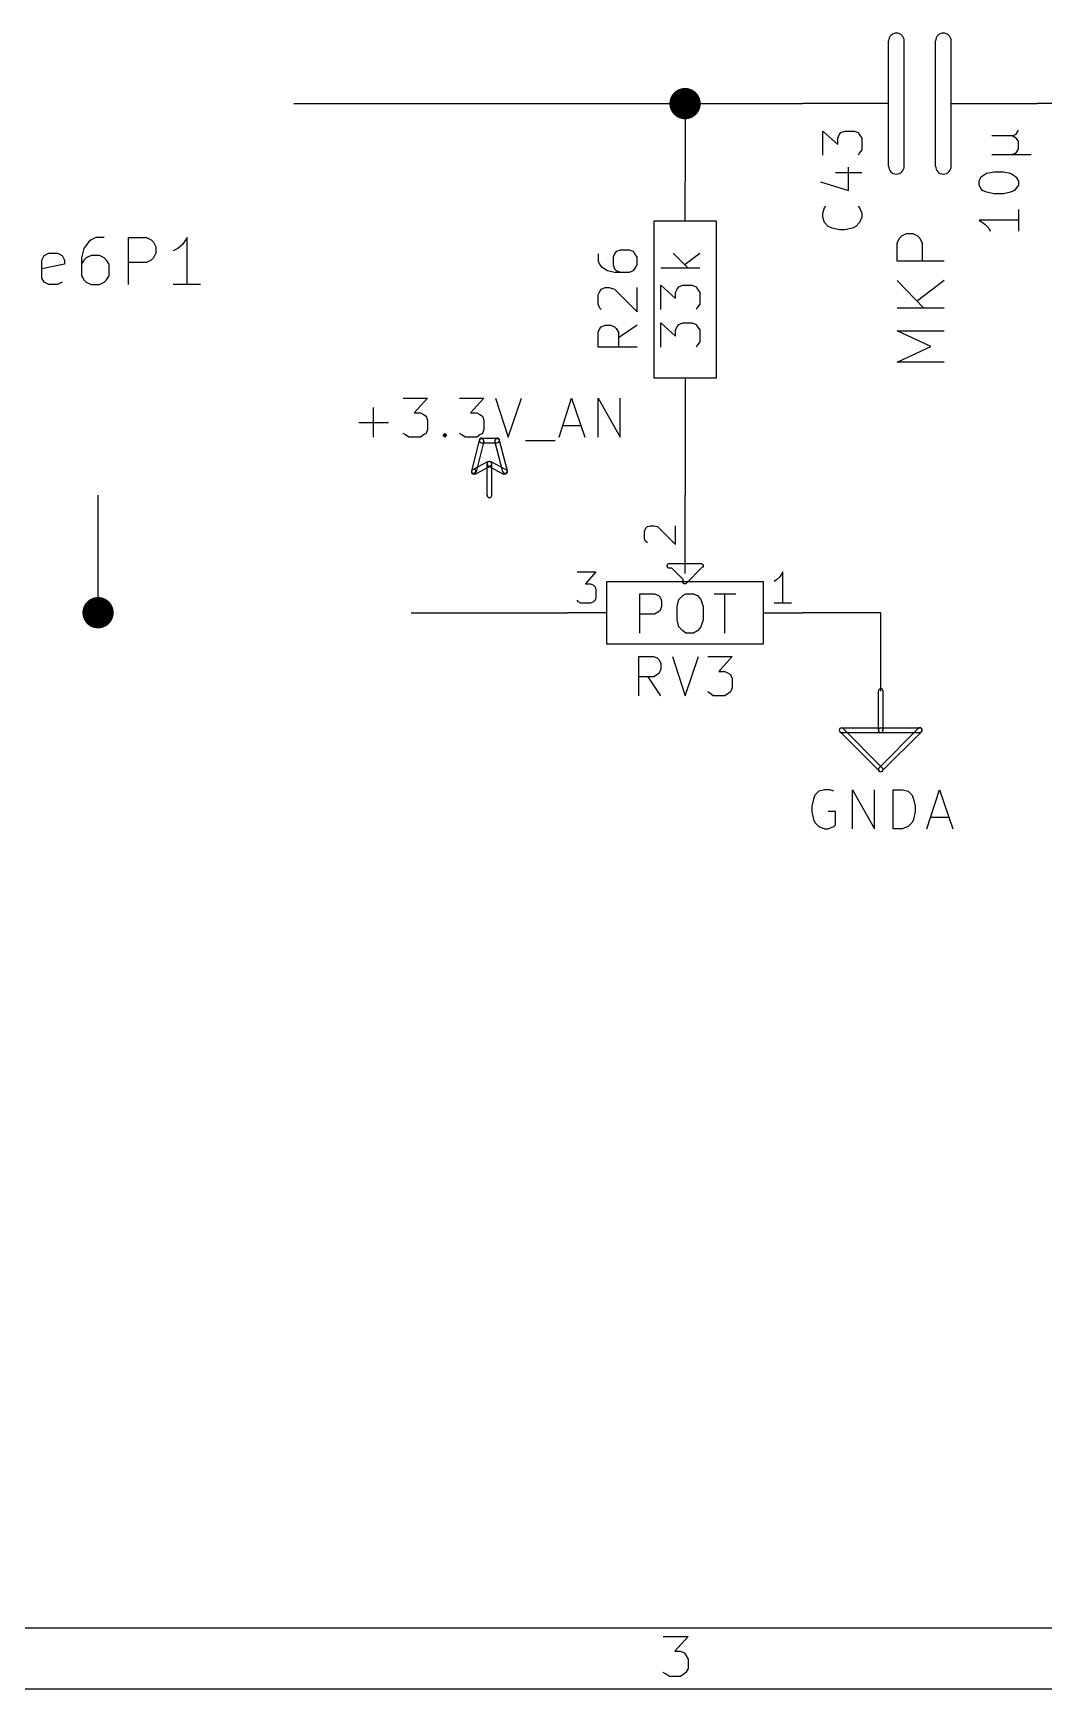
# Model space of a CAD drawing. Extents: x 10 to 329, y -200 to -10.
# Drawn here: x 114.7 to 147.5, y -200 to -146.3 of the extents above; entities that cross this region are included whole.
import ezdxf

# ---------------------------------------------------------------- set-up
doc = ezdxf.new("R2010")
doc.units = 0
doc.header["$MEASUREMENT"] = 0
doc.layers.add('BLACK', color=7, linetype='CONTINUOUS')
doc.layers.add('WHITE', color=7, linetype='CONTINUOUS')

msp = doc.modelspace()

# ---------------------------------------------------------------- linework, layer by layer
at = {"layer": 'Black'}
for p, q in [((142.494, -150.622), (142.494, -146.558)), ((143.002, -150.622), (143.002, -146.558)), ((144.018, -150.622), (144.018, -146.558)), ((144.526, -150.622), (144.526, -146.558)), ((123.19, -148.59), (139.7, -148.59)), ((135.89, -148.59), (135.89, -151.13)), ((142.494, -148.59), (139.7, -148.59)), ((144.526, -148.59), (147.32, -148.59)), ((151.13, -148.59), (147.32, -148.59)), ((146.507, -149.631), (145.847, -149.631)), ((146.507, -149.631), (146.634, -149.581)), ((146.634, -149.708), (146.507, -149.631)), ((146.634, -149.581), (146.71, -149.454)), ((146.71, -149.809), (146.634, -149.708)), ((146.71, -150.063), (146.71, -149.809)), ((145.847, -150.241), (147.117, -150.241)), ((146.507, -150.241), (146.634, -150.19)), ((146.634, -150.19), (146.71, -150.063)), ((145.542, -150.927), (145.669, -150.851)), ((145.669, -150.851), (145.923, -150.8)), ((145.923, -150.8), (146.228, -150.8)), ((146.228, -150.8), (146.456, -150.851)), ((146.456, -150.851), (146.583, -150.927)), ((135.89, -152.4), (135.89, -151.13)), ((145.44, -151.105), (145.491, -150.978)), ((145.44, -151.232), (145.44, -151.105)), ((145.491, -151.333), (145.44, -151.232)), ((145.491, -150.978), (145.542, -150.927)), ((145.542, -151.409), (145.491, -151.333)), ((145.669, -151.46), (145.542, -151.409)), ((146.583, -151.409), (146.456, -151.46)), ((146.583, -150.927), (146.634, -150.978)), ((146.634, -151.333), (146.583, -151.409)), ((146.634, -150.978), (146.71, -151.105)), ((146.71, -151.232), (146.634, -151.333)), ((146.71, -151.105), (146.71, -151.232)), ((145.923, -151.511), (145.669, -151.46)), ((146.228, -151.511), (145.923, -151.511)), ((146.456, -151.46), (146.228, -151.511)), ((136.906, -152.4), (134.874, -152.4)), ((134.874, -152.4), (134.874, -157.48)), ((136.906, -157.48), (136.906, -152.4)), ((146.71, -152.375), (145.44, -152.375)), ((145.44, -152.375), (145.618, -152.502)), ((146.71, -152.019), (146.71, -152.73)), ((116.611, -153.01), (116.535, -153.086)), ((116.764, -152.933), (116.611, -153.01)), ((117.043, -152.933), (116.764, -152.933)), ((117.831, -154.457), (117.831, -152.933)), ((117.831, -152.933), (118.415, -152.933)), ((118.415, -152.933), (118.567, -153.01)), ((118.567, -153.01), (118.643, -153.086)), ((119.736, -152.933), (119.583, -153.162)), ((119.736, -154.457), (119.736, -152.933)), ((142.773, -153.111), (142.85, -152.959)), ((142.85, -152.959), (142.926, -152.883)), ((142.926, -152.883), (143.078, -152.806)), ((143.078, -152.806), (143.281, -152.806)), ((143.281, -152.806), (143.434, -152.883)), ((143.434, -152.883), (143.51, -152.959)), ((143.51, -152.959), (143.586, -153.111)), ((145.618, -152.502), (145.745, -152.629)), ((145.745, -152.629), (145.796, -152.73)), ((115.011, -153.67), (115.087, -153.518)), ((115.087, -153.518), (115.24, -153.441)), ((115.24, -153.441), (115.519, -153.441)), ((115.519, -153.441), (115.672, -153.518)), ((115.672, -153.518), (115.748, -153.67)), ((116.383, -153.289), (116.307, -153.594)), ((116.535, -153.086), (116.383, -153.289)), ((116.611, -153.518), (116.459, -153.594)), ((116.891, -153.518), (116.611, -153.518)), ((117.043, -153.594), (116.891, -153.518)), ((118.643, -153.086), (118.72, -153.238)), ((118.72, -153.441), (118.643, -153.594)), ((118.72, -153.238), (118.72, -153.441)), ((119.431, -153.289), (119.278, -153.365)), ((119.583, -153.162), (119.431, -153.289)), ((135.509, -153.441), (135.992, -153.924)), ((135.89, -153.797), (136.373, -153.441)), ((142.773, -153.695), (142.773, -153.111)), ((143.586, -153.111), (143.586, -153.695)), ((115.011, -154.254), (115.011, -153.67)), ((115.748, -153.797), (115.011, -153.949)), ((115.748, -153.67), (115.748, -153.797)), ((116.307, -153.594), (116.307, -154.178)), ((116.383, -153.67), (116.307, -153.797)), ((116.459, -153.594), (116.383, -153.67)), ((117.119, -153.67), (117.043, -153.594)), ((117.196, -153.797), (117.119, -153.67)), ((117.196, -154.178), (117.196, -153.797)), ((118.415, -153.746), (117.831, -153.746)), ((118.567, -153.67), (118.415, -153.746)), ((118.643, -153.594), (118.567, -153.67)), ((136.373, -153.924), (135.103, -153.924)), ((144.297, -153.695), (142.773, -153.695)), ((115.087, -154.381), (115.011, -154.254)), ((115.24, -154.457), (115.087, -154.381)), ((115.519, -154.457), (115.24, -154.457)), ((115.672, -154.381), (115.519, -154.457)), ((116.307, -154.178), (116.383, -154.305)), ((116.383, -154.305), (116.459, -154.381)), ((116.459, -154.381), (116.611, -154.457)), ((116.611, -154.457), (116.891, -154.457)), ((116.891, -154.457), (117.043, -154.381)), ((117.043, -154.381), (117.119, -154.305)), ((117.119, -154.305), (117.196, -154.178)), ((120.167, -154.457), (119.278, -154.457)), ((135.103, -155.27), (135.103, -154.483)), ((135.103, -154.483), (135.585, -154.915)), ((135.585, -154.711), (135.636, -154.61)), ((135.636, -154.61), (135.687, -154.534)), ((135.687, -154.534), (135.814, -154.483)), ((135.814, -154.483), (136.119, -154.483)), ((136.119, -154.483), (136.246, -154.534)), ((136.246, -154.534), (136.296, -154.61)), ((136.296, -154.61), (136.373, -154.711)), ((142.773, -154.33), (143.637, -155.219)), ((144.297, -154.33), (143.434, -154.991)), ((135.585, -154.915), (135.585, -154.711)), ((136.373, -155.092), (136.296, -155.194)), ((136.373, -154.711), (136.373, -155.092)), ((135.103, -156.489), (135.103, -155.702)), ((135.103, -155.702), (135.585, -156.134)), ((135.687, -155.753), (135.814, -155.702)), ((135.814, -155.702), (136.119, -155.702)), ((136.119, -155.702), (136.246, -155.753)), ((136.296, -155.194), (136.246, -155.27)), ((144.297, -155.219), (142.773, -155.219)), ((135.585, -155.931), (135.636, -155.829)), ((135.585, -156.134), (135.585, -155.931)), ((135.636, -155.829), (135.687, -155.753)), ((136.246, -155.753), (136.296, -155.829)), ((136.296, -155.829), (136.373, -155.931)), ((136.373, -155.931), (136.373, -156.312)), ((143.866, -156.464), (142.773, -155.956)), ((142.773, -155.956), (144.297, -155.956)), ((136.296, -156.413), (136.246, -156.489)), ((136.373, -156.312), (136.296, -156.413)), ((142.773, -156.972), (143.866, -156.464)), ((144.297, -156.972), (142.773, -156.972)), ((134.874, -157.48), (136.906, -157.48)), ((135.89, -157.48), (135.89, -158.75)), ((126.746, -158.14), (127.533, -158.14)), ((127.533, -158.14), (127.102, -158.623)), ((128.575, -158.14), (129.362, -158.14)), ((129.362, -158.14), (128.93, -158.623)), ((129.743, -158.14), (130.15, -159.41)), ((130.15, -159.41), (130.581, -158.14)), ((131.801, -159.41), (132.207, -158.14)), ((132.207, -158.14), (132.639, -159.41)), ((133.071, -159.41), (133.071, -158.14)), ((133.071, -158.14), (133.782, -159.41)), ((133.782, -159.41), (133.782, -158.14)), ((125.298, -158.928), (126.263, -158.928)), ((125.781, -159.41), (125.781, -158.445)), ((127.102, -158.623), (127.305, -158.623)), ((127.305, -158.623), (127.406, -158.674)), ((127.406, -158.674), (127.483, -158.725)), ((127.483, -158.725), (127.533, -158.852)), ((127.533, -158.852), (127.533, -159.156)), ((128.93, -158.623), (129.134, -158.623)), ((129.134, -158.623), (129.235, -158.674)), ((129.235, -158.674), (129.311, -158.725)), ((129.311, -158.725), (129.362, -158.852)), ((129.362, -158.852), (129.362, -159.156)), ((135.89, -158.75), (135.89, -161.29)), ((126.822, -159.334), (126.746, -159.283)), ((126.924, -159.41), (126.822, -159.334)), ((127.305, -159.41), (126.924, -159.41)), ((127.406, -159.334), (127.305, -159.41)), ((127.483, -159.283), (127.406, -159.334)), ((127.533, -159.156), (127.483, -159.283)), ((128.041, -159.334), (128.092, -159.283)), ((128.092, -159.41), (128.041, -159.334)), ((128.092, -159.283), (128.143, -159.334)), ((128.092, -159.283), (128.092, -159.41)), ((128.143, -159.334), (128.092, -159.41)), ((128.651, -159.334), (128.575, -159.283)), ((128.753, -159.41), (128.651, -159.334)), ((129.134, -159.41), (128.753, -159.41)), ((129.235, -159.334), (129.134, -159.41)), ((129.311, -159.283), (129.235, -159.334)), ((129.286, -159.436), (129.794, -159.436)), ((129.362, -159.156), (129.311, -159.283)), ((131.928, -159.029), (132.512, -159.029)), ((129.21, -159.512), (128.956, -160.503)), ((129.362, -159.537), (129.108, -160.528)), ((129.286, -159.588), (129.794, -159.588)), ((129.972, -160.528), (129.718, -159.537)), ((130.124, -160.503), (129.87, -159.512)), ((130.708, -159.512), (131.674, -159.512)), ((129.007, -160.452), (129.489, -160.198)), ((129.083, -160.604), (129.565, -160.35)), ((129.464, -161.29), (129.464, -160.274)), ((129.515, -160.35), (129.997, -160.604)), ((129.591, -160.198), (130.073, -160.452)), ((129.616, -161.29), (129.616, -160.274)), ((116.84, -165.1), (116.84, -161.29)), ((135.89, -163.83), (135.89, -161.29)), ((134.569, -162.458), (134.62, -162.357)), ((134.569, -162.712), (134.569, -162.458)), ((134.62, -162.357), (134.671, -162.306)), ((134.671, -162.306), (134.772, -162.281)), ((134.772, -162.281), (134.874, -162.281)), ((134.874, -162.281), (135.001, -162.306)), ((135.001, -162.306), (135.585, -162.89)), ((135.585, -162.89), (135.585, -162.281)), ((134.62, -162.789), (134.569, -162.712)), ((134.671, -162.839), (134.62, -162.789)), ((135.306, -163.551), (135.357, -163.5)), ((135.306, -163.601), (135.306, -163.551)), ((135.357, -163.652), (135.306, -163.601)), ((135.357, -163.5), (136.423, -163.5)), ((135.458, -163.652), (135.357, -163.652)), ((135.839, -164.033), (135.458, -163.652)), ((136.449, -163.627), (135.915, -164.16)), ((136.423, -163.5), (136.474, -163.551)), ((136.474, -163.627), (136.449, -163.627)), ((136.474, -163.551), (136.474, -163.627)), ((132.385, -163.779), (132.994, -163.779)), ((132.994, -163.779), (132.664, -164.16)), ((132.664, -164.16), (132.817, -164.16)), ((132.817, -164.16), (132.918, -164.211)), ((132.918, -164.211), (132.969, -164.262)), ((132.969, -164.262), (132.994, -164.363)), ((133.35, -166.116), (133.35, -164.084)), ((133.35, -164.084), (138.43, -164.084)), ((135.814, -164.059), (135.839, -164.033)), ((135.814, -164.109), (135.814, -164.059)), ((135.865, -164.16), (135.814, -164.109)), ((135.915, -164.16), (135.865, -164.16)), ((138.43, -164.084), (138.43, -166.116)), ((138.862, -164.033), (138.786, -164.084)), ((138.963, -163.932), (138.862, -164.033)), ((139.065, -163.779), (138.963, -163.932)), ((139.065, -164.795), (139.065, -163.779)), ((132.436, -164.744), (132.385, -164.694)), ((132.512, -164.795), (132.436, -164.744)), ((132.817, -164.795), (132.512, -164.795)), ((132.918, -164.744), (132.817, -164.795)), ((132.969, -164.694), (132.918, -164.744)), ((132.994, -164.592), (132.969, -164.694)), ((132.994, -164.363), (132.994, -164.592)), ((134.417, -165.76), (134.417, -164.49)), ((134.417, -164.49), (134.899, -164.49)), ((134.899, -164.49), (135.026, -164.541)), ((135.026, -164.541), (135.077, -164.592)), ((135.077, -164.592), (135.128, -164.719)), ((135.128, -164.719), (135.128, -164.897)), ((135.636, -164.897), (135.687, -164.668)), ((135.687, -164.668), (135.814, -164.541)), ((135.814, -164.541), (135.915, -164.49)), ((135.915, -164.49), (136.169, -164.49)), ((136.169, -164.49), (136.296, -164.541)), ((136.296, -164.541), (136.398, -164.668)), ((136.398, -164.668), (136.474, -164.897)), ((136.83, -164.49), (137.541, -164.49)), ((137.185, -165.76), (137.185, -164.49)), ((139.344, -164.795), (138.786, -164.795)), ((127, -165.1), (132.08, -165.1)), ((133.35, -165.1), (132.08, -165.1)), ((134.899, -165.151), (134.417, -165.151)), ((135.026, -165.075), (134.899, -165.151)), ((135.077, -165.024), (135.026, -165.075)), ((135.128, -164.897), (135.077, -165.024)), ((135.636, -165.329), (135.636, -164.897)), ((135.687, -165.557), (135.636, -165.329)), ((136.474, -165.329), (136.398, -165.557)), ((136.474, -164.897), (136.474, -165.329)), ((138.43, -165.1), (139.7, -165.1)), ((142.24, -165.1), (139.7, -165.1)), ((142.24, -167.64), (142.24, -165.1)), ((135.814, -165.684), (135.687, -165.557)), ((135.915, -165.76), (135.814, -165.684)), ((136.169, -165.76), (135.915, -165.76)), ((136.296, -165.684), (136.169, -165.76)), ((136.398, -165.557), (136.296, -165.684)), ((138.43, -166.116), (133.35, -166.116)), ((142.164, -168.91), (142.164, -167.64)), ((142.316, -168.91), (142.316, -167.64)), ((140.919, -168.961), (142.189, -170.231)), ((140.97, -168.834), (142.24, -168.834)), ((140.97, -168.986), (142.24, -168.986)), ((141.021, -168.859), (142.291, -170.129)), ((142.189, -170.129), (143.459, -168.859)), ((142.24, -168.834), (143.51, -168.834)), ((142.24, -168.986), (143.51, -168.986)), ((142.291, -170.231), (143.561, -168.961)), ((140.056, -171.145), (140.005, -171.374)), ((140.106, -171.018), (140.056, -171.145)), ((140.233, -170.891), (140.106, -171.018)), ((140.411, -170.84), (140.233, -170.891)), ((140.589, -170.84), (140.411, -170.84)), ((140.716, -170.891), (140.589, -170.84)), ((141.326, -172.11), (141.326, -170.84)), ((141.326, -170.84), (142.037, -172.11)), ((142.037, -172.11), (142.037, -170.84)), ((142.646, -172.11), (142.646, -170.84)), ((142.646, -170.84), (142.951, -170.84)), ((142.951, -170.84), (143.129, -170.891)), ((143.129, -170.891), (143.256, -171.018)), ((143.256, -171.018), (143.307, -171.145)), ((143.307, -171.145), (143.358, -171.374)), ((143.739, -172.11), (144.145, -170.84)), ((144.145, -170.84), (144.577, -172.11)), ((140.005, -171.374), (140.005, -171.552)), ((140.005, -171.552), (140.056, -171.806)), ((140.056, -171.806), (140.106, -171.907)), ((140.767, -171.552), (140.538, -171.552)), ((140.767, -171.983), (140.767, -171.552)), ((143.307, -171.806), (143.256, -171.907)), ((143.358, -171.552), (143.307, -171.806)), ((143.358, -171.374), (143.358, -171.552)), ((143.866, -171.729), (144.45, -171.729)), ((140.106, -171.907), (140.233, -172.034)), ((140.233, -172.034), (140.411, -172.11)), ((140.411, -172.11), (140.538, -172.11)), ((140.538, -172.11), (140.716, -172.034)), ((140.716, -172.034), (140.767, -171.983)), ((142.951, -172.11), (142.646, -172.11)), ((143.129, -172.034), (142.951, -172.11)), ((143.256, -171.907), (143.129, -172.034)), ((11.9888, -198.018), (285.013, -198.018)), ((135.179, -198.298), (135.992, -198.298)), ((135.992, -198.298), (135.56, -198.78)), ((135.56, -198.78), (135.738, -198.78)), ((135.738, -198.78), (135.865, -198.831)), ((135.865, -198.831), (135.915, -198.907)), ((135.915, -198.907), (135.992, -199.034)), ((135.992, -199.034), (135.992, -199.339)), ((135.255, -199.517), (135.179, -199.466)), ((135.382, -199.593), (135.255, -199.517)), ((135.738, -199.593), (135.382, -199.593)), ((135.865, -199.517), (135.738, -199.593)), ((135.915, -199.466), (135.865, -199.517)), ((135.992, -199.339), (135.915, -199.466)), ((10.0076, -200), (286.995, -200))]:
    msp.add_line(p, q, dxfattribs=at)
at = {"layer": 'Black', "const_width": 0.508}
for points in [[(135.636, -148.59, 1), (136.144, -148.59, 1)], [(116.586, -165.1, 1), (117.094, -165.1, 1)]]:
    msp.add_lwpolyline(points, format="xyb", close=True, dxfattribs=at)
at = {"layer": 'Black'}
for centre, radius, start, end in [((142.748, -146.558), 0.254, 360, 540), ((144.272, -146.558), 0.254, 360, 540), ((142.748, -150.622), 0.254, 180, 360), ((144.272, -150.622), 0.254, 180, 360), ((129.286, -159.512), 0.0762, 90, 270), ((129.286, -159.537), 0.0762, 345.964, 525.964), ((129.794, -159.537), 0.0762, 374.036, 554.036), ((129.794, -159.512), 0.0762, 270, 450), ((129.032, -160.528), 0.0762, 0, 180), ((129.032, -160.528), 0.0762, 116.565, 296.565), ((129.032, -160.503), 0.0762, 525.964, 705.964), ((129.032, -160.528), 0.0762, 180, 360), ((129.54, -160.274), 0.0762, 360, 540), ((129.54, -160.274), 0.0762, 0, 180), ((129.54, -160.274), 0.0762, 63.4349, 243.435), ((129.54, -160.274), 0.0762, 180, 360), ((129.54, -160.274), 0.0762, 296.565, 476.565), ((130.048, -160.503), 0.0762, 194.036, 374.036), ((130.048, -160.528), 0.0762, 243.435, 423.435), ((129.54, -161.29), 0.0762, 180, 360), ((142.24, -167.64), 0.0762, 360, 540), ((140.97, -168.91), 0.0762, 90, 270), ((140.97, -168.91), 0.0762, 45, 225), ((142.24, -168.91), 0.0762, 90, 270), ((142.24, -168.91), 0.0762, 180, 360), ((142.24, -168.91), 0.0762, 270, 450), ((143.51, -168.91), 0.0762, 315, 495), ((143.51, -168.91), 0.0762, 270, 450), ((142.24, -170.18), 0.0762, 135, 315), ((142.24, -170.18), 0.0762, 225, 405)]:
    msp.add_arc(centre, radius, start, end, dxfattribs=at)
at = {"layer": 'White'}
for p, q in [((140.36, -150.266), (140.36, -149.479)), ((140.36, -149.479), (140.843, -149.911)), ((140.843, -149.708), (140.894, -149.606)), ((140.843, -149.911), (140.843, -149.708)), ((140.894, -149.606), (140.945, -149.53)), ((140.945, -149.53), (141.072, -149.479)), ((141.072, -149.479), (141.376, -149.479)), ((141.376, -149.479), (141.503, -149.53)), ((141.503, -149.53), (141.554, -149.606)), ((141.554, -149.606), (141.63, -149.708)), ((141.63, -149.708), (141.63, -150.089)), ((141.554, -150.19), (141.503, -150.266)), ((141.63, -150.089), (141.554, -150.19)), ((140.767, -150.825), (141.63, -150.825)), ((141.199, -151.409), (141.199, -150.647)), ((140.284, -151.13), (141.199, -151.409)), ((140.411, -151.968), (140.462, -151.917)), ((141.503, -151.917), (141.554, -151.968)), ((140.36, -152.146), (140.411, -151.968)), ((140.36, -152.273), (140.36, -152.146)), ((140.411, -152.451), (140.36, -152.273)), ((140.538, -152.578), (140.411, -152.451)), ((141.554, -152.451), (141.427, -152.578)), ((141.554, -151.968), (141.63, -152.146)), ((141.63, -152.273), (141.554, -152.451)), ((141.63, -152.146), (141.63, -152.273)), ((140.665, -152.629), (140.538, -152.578)), ((140.894, -152.679), (140.665, -152.629)), ((141.072, -152.679), (140.894, -152.679)), ((141.326, -152.629), (141.072, -152.679)), ((141.427, -152.578), (141.326, -152.629)), ((133.071, -153.467), (133.071, -153.695)), ((133.604, -153.467), (133.553, -153.568)), ((133.553, -153.568), (133.553, -153.822)), ((133.655, -153.391), (133.604, -153.467)), ((133.782, -153.34), (133.655, -153.391)), ((134.087, -153.34), (133.782, -153.34)), ((134.214, -153.391), (134.087, -153.34)), ((134.264, -153.467), (134.214, -153.391)), ((134.341, -153.568), (134.264, -153.467)), ((134.341, -153.822), (134.341, -153.568)), ((133.071, -153.695), (133.121, -153.822)), ((133.121, -153.822), (133.172, -153.873)), ((133.172, -153.873), (133.375, -154)), ((133.375, -154), (133.604, -154.051)), ((133.553, -153.822), (133.604, -153.949)), ((133.604, -153.949), (133.655, -154)), ((133.604, -154.051), (134.087, -154.051)), ((133.655, -154), (133.782, -154.051)), ((134.087, -154.051), (134.214, -154)), ((134.214, -154), (134.264, -153.949)), ((134.264, -153.949), (134.341, -153.822)), ((133.121, -154.686), (133.172, -154.61)), ((133.172, -154.61), (133.299, -154.559)), ((133.299, -154.559), (133.426, -154.559)), ((133.426, -154.559), (133.604, -154.61)), ((133.604, -154.61), (134.341, -155.346)), ((134.341, -155.346), (134.341, -154.559)), ((133.071, -154.788), (133.121, -154.686)), ((133.071, -155.092), (133.071, -154.788)), ((133.121, -155.219), (133.071, -155.092)), ((133.172, -155.27), (133.121, -155.219)), ((133.071, -156.007), (133.121, -155.88)), ((133.071, -156.489), (133.071, -156.007)), ((133.121, -155.88), (133.172, -155.829)), ((133.172, -155.829), (133.299, -155.778)), ((133.299, -155.778), (133.477, -155.778)), ((133.477, -155.778), (133.604, -155.829)), ((133.604, -155.829), (133.655, -155.88)), ((133.655, -155.88), (133.731, -156.007)), ((134.341, -155.778), (133.731, -156.185)), ((133.731, -156.007), (133.731, -156.489)), ((134.341, -156.489), (133.071, -156.489)), ((134.391, -167.792), (134.391, -166.522)), ((134.391, -166.522), (134.874, -166.522)), ((134.874, -166.522), (135.001, -166.573)), ((135.001, -166.573), (135.052, -166.624)), ((135.052, -166.624), (135.103, -166.751)), ((135.103, -166.929), (135.052, -167.056)), ((135.103, -166.751), (135.103, -166.929)), ((135.484, -166.522), (135.89, -167.792)), ((135.89, -167.792), (136.322, -166.522)), ((136.627, -166.522), (137.414, -166.522)), ((137.414, -166.522), (136.982, -167.005)), ((134.874, -167.183), (134.391, -167.183)), ((135.103, -167.792), (134.696, -167.183)), ((135.001, -167.107), (134.874, -167.183)), ((135.052, -167.056), (135.001, -167.107)), ((136.982, -167.005), (137.185, -167.005)), ((137.185, -167.005), (137.287, -167.056)), ((137.287, -167.056), (137.363, -167.107)), ((137.363, -167.107), (137.414, -167.234)), ((137.414, -167.234), (137.414, -167.538)), ((136.703, -167.716), (136.627, -167.665)), ((136.804, -167.792), (136.703, -167.716)), ((137.185, -167.792), (136.804, -167.792)), ((137.287, -167.716), (137.185, -167.792)), ((137.363, -167.665), (137.287, -167.716)), ((137.414, -167.538), (137.363, -167.665))]:
    msp.add_line(p, q, dxfattribs=at)

doc.saveas('drawing.dxf')
